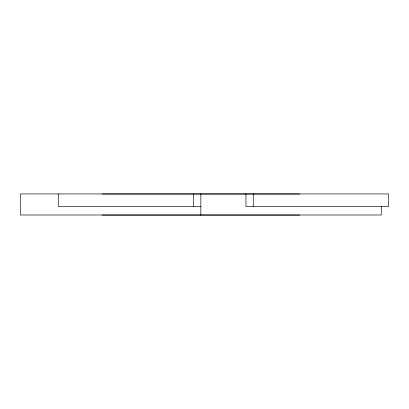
<?xml version="1.0" encoding="UTF-8"?>
<svg xmlns="http://www.w3.org/2000/svg" width="409" height="409" viewBox="0 0 409 409"><rect width="100%" height="100%" fill="white"/><g stroke="black" fill="none" stroke-linecap="round" stroke-linejoin="round"><path stroke-width="0.61" d="M101.999 194.004L299.705 194.004M200.855 206.576L58.257 206.576L58.257 193.938M101.999 215.062L299.705 215.062M381.254 206.576L381.254 214.996L20.45 214.996L20.45 193.938L388.55 193.938L388.55 206.576L245.952 206.576L245.952 193.938M253.248 193.938L253.248 206.576M200.855 193.938L200.855 214.996M193.559 193.938L193.559 206.576"/></g></svg>
